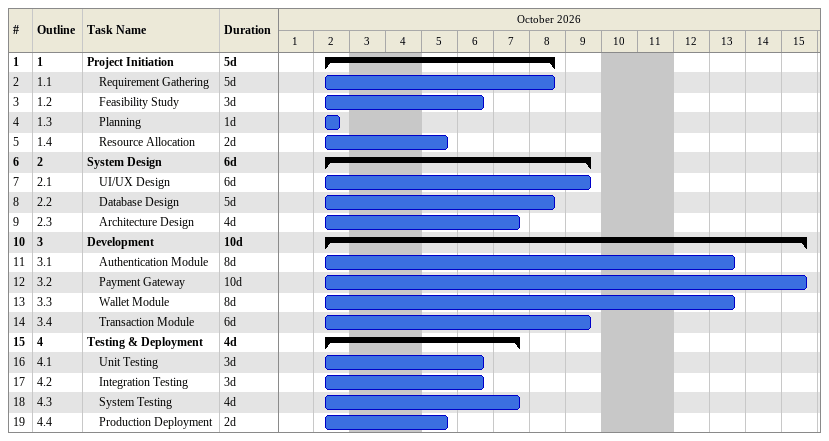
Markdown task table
| ID | WBS | Task | Duration | Start | Finish |
|---|---|---|---|---|---|
| 1 | 1 | **Project Initiation** | 5d | 2026-10-02 | 2026-10-08 |
| 2 | 1.1 | Requirement Gathering | 5d | 2026-10-02 | 2026-10-08 |
| 3 | 1.2 | Feasibility Study | 3d | 2026-10-02 | 2026-10-06 |
| 4 | 1.3 | Planning | 1d | 2026-10-02 | 2026-10-02 |
| 5 | 1.4 | Resource Allocation | 2d | 2026-10-02 | 2026-10-05 |
| 6 | 2 | **System Design** | 6d | 2026-10-02 | 2026-10-09 |
| 7 | 2.1 | UI/UX Design | 6d | 2026-10-02 | 2026-10-09 |
| 8 | 2.2 | Database Design | 5d | 2026-10-02 | 2026-10-08 |
| 9 | 2.3 | Architecture Design | 4d | 2026-10-02 | 2026-10-07 |
| 10 | 3 | **Development** | 10d | 2026-10-02 | 2026-10-15 |
| 11 | 3.1 | Authentication Module | 8d | 2026-10-02 | 2026-10-13 |
| 12 | 3.2 | Payment Gateway | 10d | 2026-10-02 | 2026-10-15 |
| 13 | 3.3 | Wallet Module | 8d | 2026-10-02 | 2026-10-13 |
| 14 | 3.4 | Transaction Module | 6d | 2026-10-02 | 2026-10-09 |
| 15 | 4 | **Testing & Deployment** | 4d | 2026-10-02 | 2026-10-07 |
| 16 | 4.1 | Unit Testing | 3d | 2026-10-02 | 2026-10-06 |
| 17 | 4.2 | Integration Testing | 3d | 2026-10-02 | 2026-10-06 |
| 18 | 4.3 | System Testing | 4d | 2026-10-02 | 2026-10-07 |
| 19 | 4.4 | Production Deployment | 2d | 2026-10-02 | 2026-10-05 |
